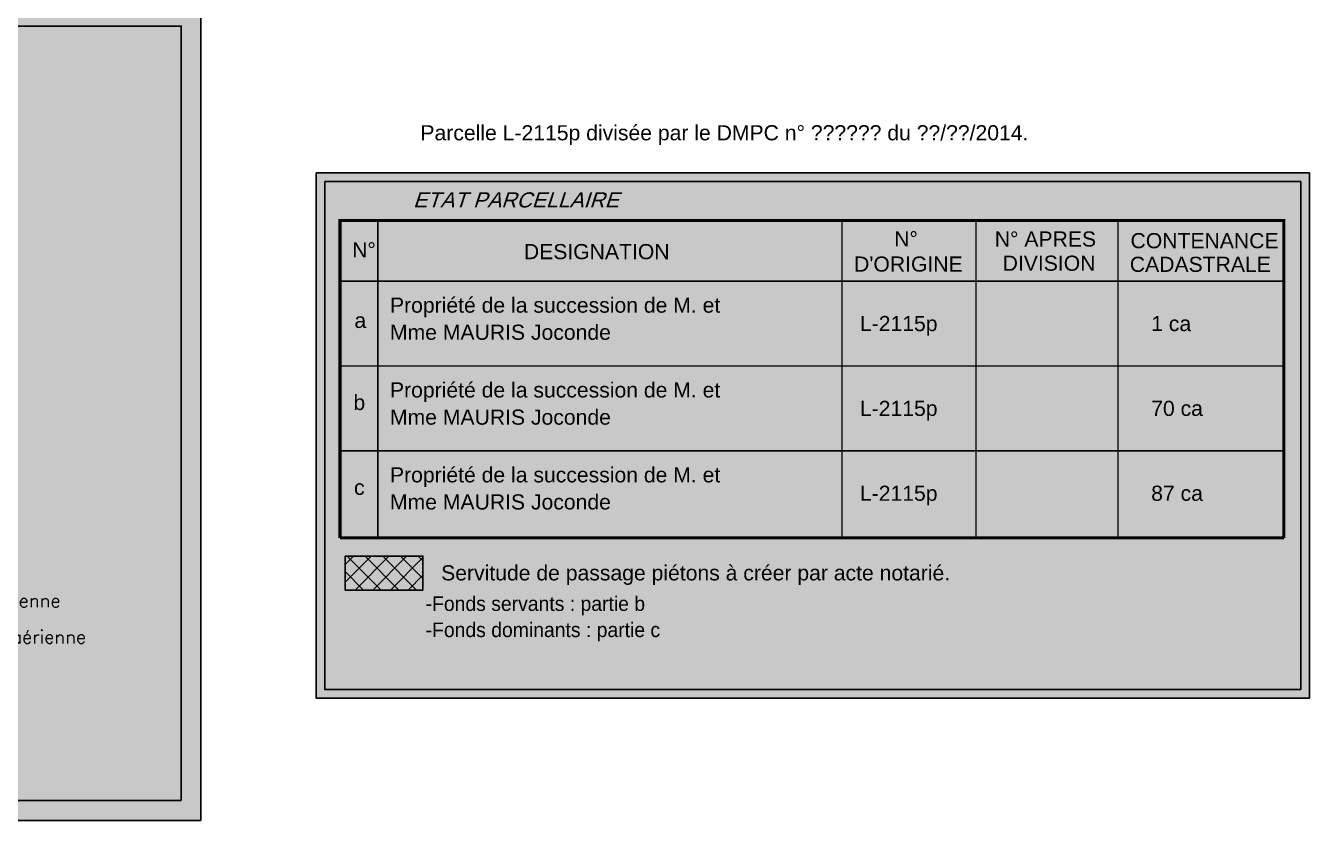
# Paper-space layout 'Legende' of a CAD drawing. Header units: millimetres. Extents: x 19 to 1130, y 28 to 365.
# Drawn here: x 266.5 to 429.3, y 27.6 to 128.4 of the extents above; entities that cross this region are included whole.
import ezdxf
from ezdxf.enums import TextEntityAlignment as Align

# ---------------------------------------------------------------- set-up
doc = ezdxf.new("R2010")
doc.units = ezdxf.units.MM
doc.header["$LTSCALE"] = 2
doc.layers.add('CARTOUCHE', color=7, linetype='Continuous')
doc.styles.add('17', font='romans.shx', dxfattribs={"oblique": 13.5, "height": 0.9})
doc.styles.get("Standard").update_dxf_attribs({"font": 'arial.ttf'})

psp = doc.layouts.new('Legende')

# ---------------------------------------------------------------- hatches: boundary and pattern name
at = {"layer": 'CARTOUCHE'}
for color, points in [(255, [(288.73, 27.56), (145.94, 27.56), (145.94, 130.83), (288.73, 130.83)]), (131, [(311.16, 95.98), (306.36, 95.98), (306.36, 85.21), (311.16, 85.21)]), (51, [(311.16, 85.21), (306.36, 85.21), (306.36, 74.45), (311.16, 74.45)]), (31, [(311.16, 74.45), (306.36, 74.45), (306.36, 63.68), (311.16, 63.68)])]:
    psp.add_hatch(color=color, dxfattribs=at).paths.add_polyline_path(points)
h = psp.add_hatch(color=255, dxfattribs=at)
h.dxf.hatch_style = 1
h.paths.add_polyline_path([(303.34, 109.7), (429.3, 109.7), (429.3, 43.05), (303.34, 43.05)])
h = psp.add_hatch(dxfattribs=at)
h.set_pattern_fill('ANSI37', color=81, scale=0.5)
h.set_pattern_definition([(45, (73.0731, -178.4144), (-1.122532, 1.122532), []), (135, (73.0731, -178.4144), (-1.122532, -1.122532), [])])
h.paths.add_polyline_path([(316.88, 61.08), (307.01, 61.08), (307.01, 56.78), (316.88, 56.78)])

# ---------------------------------------------------------------- linework, layer by layer
for points in [[(288.73, 27.56), (145.94, 27.56), (145.94, 130.83), (288.73, 130.83)], [(303.34, 109.7), (429.3, 109.7), (429.3, 43.05), (303.34, 43.05)], [(304.44, 108.6), (428.2, 108.6), (428.2, 44.15), (304.44, 44.15)], [(307.01, 61.08), (316.88, 61.08), (316.88, 56.78), (307.01, 56.78)]]:
    psp.add_lwpolyline(points, close=True, dxfattribs=at)
at = {"layer": 'CARTOUCHE', "lineweight": 25}
psp.add_lwpolyline([(286.23, 30.06), (148.44, 30.06), (148.44, 128.33), (286.23, 128.33), (286.23, 30.06)], dxfattribs=at)
at = {"layer": 'CARTOUCHE', "flags": 128}
for points, const_width in [([(426.08, 63.4), (426.08, 103.66), (370.03, 103.66), (306.36, 103.66), (306.36, 63.4)], 0.384), ([(311.16, 63.4), (311.16, 103.66)], 0.192), ([(370.03, 103.66), (370.03, 63.4)], 0.192), ([(387.02, 103.66), (387.02, 63.4)], 0.192), ([(405.03, 103.66), (405.03, 63.4)], 0.192), ([(306.36, 95.98), (311.16, 95.98)], 0.192), ([(311.16, 95.98), (426.08, 95.98)], 0.192), ([(306.36, 85.21), (370.03, 85.21), (426.08, 85.21)], 0.192), ([(306.36, 74.45), (426.08, 74.45)], 0.192), ([(306.36, 63.4), (426.08, 63.4)], 0.384)]:
    psp.add_lwpolyline(points, dxfattribs=dict(at, const_width=const_width))

# ---------------------------------------------------------------- texts
at = {"layer": 'CARTOUCHE', "color": 1}
psp.add_text('Parcelle L-2115p divisée par le DMPC n° ?????? du ??/??/2014. ', height=1.92, rotation=360, dxfattribs=at).set_placement((316.56, 113.84))
at = {"layer": 'CARTOUCHE', "oblique": 18}
psp.add_text('ETAT PARCELLAIRE', height=1.92, rotation=360, dxfattribs=at).set_placement((315.62, 105.32))
at = {"layer": 'CARTOUCHE'}
for s, p in [('N°', (307.9, 98.99)), ('N°', (376.64, 100.39)), ('N° APRES', (389.4, 100.36)), ('CONTENANCE', (406.62, 100.15)), ('DESIGNATION', (329.68, 98.76)), ("D'ORIGINE", (371.56, 97.18)), ('DIVISION', (390.4, 97.29)), ('CADASTRALE', (406.53, 97.15)), ('Propriété de la succession de M. et ', (312.7, 91.97)), ('a', (308.19, 90.03)), ('L-2115p', (372.3, 89.63)), ('1 ca', (409.24, 89.63)), ('Mme MAURIS Joconde', (312.7, 88.53)), ('Propriété de la succession de M. et ', (312.7, 81.21)), ('Mme MAURIS Joconde', (312.7, 77.76)), ('L-2115p', (372.3, 78.87)), ('70 ca', (409.24, 78.87)), ('Propriété de la succession de M. et ', (312.7, 70.44)), ('L-2115p', (372.3, 68.1)), ('87 ca', (409.24, 68.1)), ('Mme MAURIS Joconde', (312.7, 67)), ('Servitude de passage piétons à créer par acte notarié.', (319.19, 58))]:
    psp.add_text(s, height=1.92, rotation=360, dxfattribs=at).set_placement(p)
for s, p in [('b', (308.81, 80.58)), ('c', (308.81, 69.81))]:
    psp.add_text(s, height=1.92, rotation=360, dxfattribs=at).set_placement(p, align=Align.MIDDLE_CENTER)
at = {"layer": 'CARTOUCHE', "color": 7, "style": '17'}
for s, p in [('Ligne électrique aérienne', (242.41, 54.59)), ('Ligne téléphonique aérienne', (242.41, 49.99))]:
    psp.add_text(s, height=1.6804, dxfattribs=at).set_placement(p)
at = {"layer": 'CARTOUCHE', "width": 0.95}
for s, p in [('-Fonds servants : partie b', (317.22, 54.13)), ('-Fonds dominants : partie c', (317.22, 50.81))]:
    psp.add_text(s, height=1.85, rotation=360, dxfattribs=at).set_placement(p)

doc.saveas('drawing.dxf')
